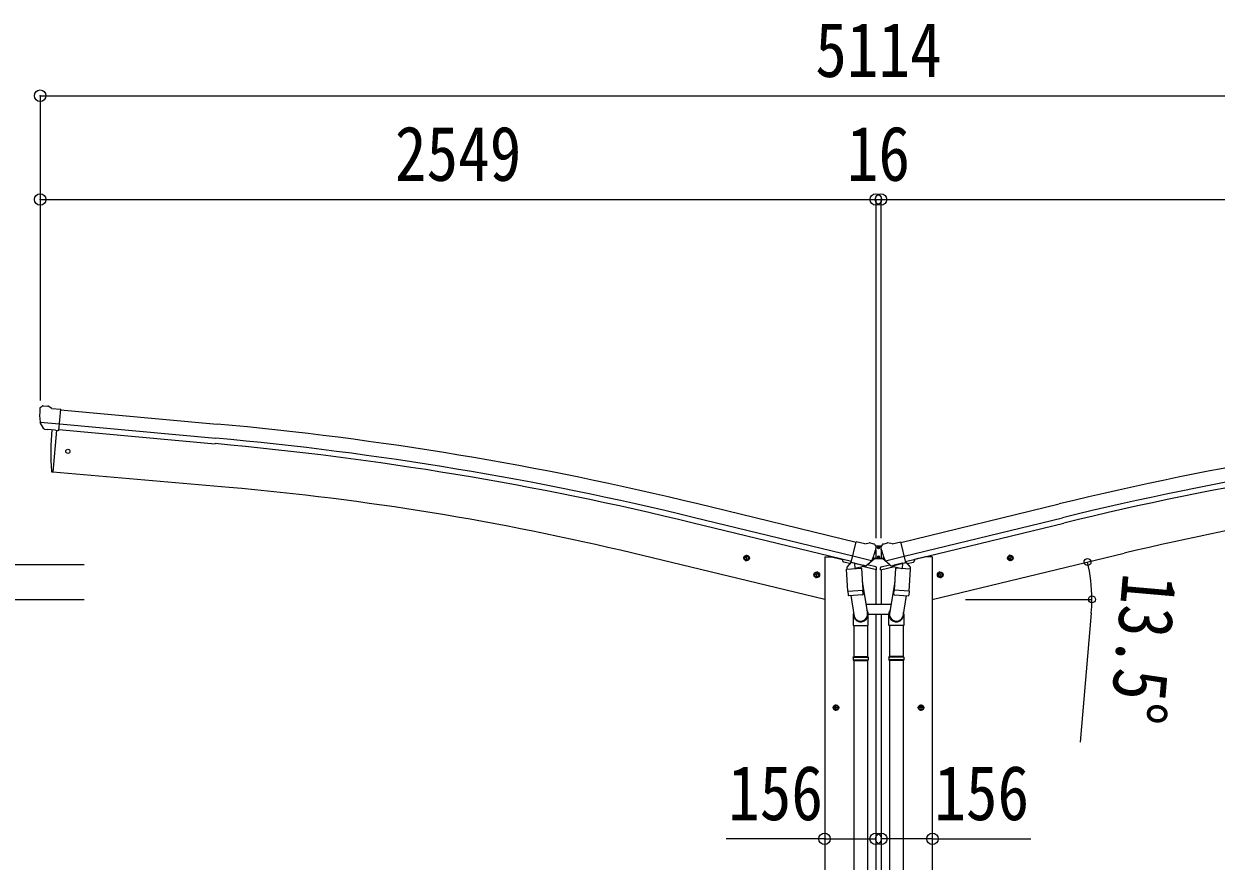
# Model space of a CAD drawing. Units: millimetres at full size. Extents: x -9783 to 33612, y -6828 to 13322.
# Drawn here: x -6951 to -3313, y -1742 to 810 of the extents above; entities that cross this region are included whole.
import ezdxf
from ezdxf.enums import TextEntityAlignment as Align

# ---------------------------------------------------------------- set-up
doc = ezdxf.new("R2010")
doc.units = ezdxf.units.MM
doc.header["$LTSCALE"] = 35
doc.header["$PDMODE"] = 32
doc.header["$PDSIZE"] = 35
for name, color, linetype, lineweight in [('0-1_本体', 4, 'Continuous', 9), ('0-2_部品', 7, 'Continuous', 9), ('0-7_合掌部品', 3, 'Continuous', 9), ('0-A_寸法', 6, 'Continuous', 9)]:
    doc.layers.add(name, color=color, linetype=linetype, lineweight=lineweight)
doc.styles.add('ＭＳ ゴシック', font='')
doc.styles.get('ＭＳ ゴシック').set_extended_font_data('MS Gothic')

msp = doc.modelspace()

# ---------------------------------------------------------------- linework, layer by layer
at = {"layer": '0-1_本体'}
for p, q in [((-6838.65, -366.46), (-6361.34, -409.73)), ((-6851.1, -428.44), (-6862.26, -556.05)), ((-6843.88, -426.23), (-6366.75, -469.49)), ((-6842.41, -409.45), (-6365.23, -452.72)), ((-6324.32, -603.11), (-6862.26, -556.05)), ((-4411.8, -770.67), (-4894.67, -653.19)), ((-4275.2, -770.67), (-3792.33, -653.19)), ((-4425.8, -829.01), (-4908.86, -711.49)), ((-4421.87, -812.64), (-4904.87, -695.12)), ((-4265.13, -812.64), (-3782.13, -695.12)), ((-4261.2, -829.01), (-3778.14, -711.49)), ((-4507.27, -944.26), (-5092.95, -803.65)), ((-4507.27, -814.26), (-4487.27, -814.26)), ((-4507.27, -814.26), (-4507.27, -3994.26)), ((-4487.27, -814.26), (-4453.77, -822.3)), ((-4199.73, -814.26), (-4233.23, -822.3)), ((-4179.73, -814.26), (-4199.73, -814.26)), ((-4179.73, -944.26), (-3594.05, -803.65)), ((-4179.73, -814.26), (-4179.73, -3994.26)), ((-4351.77, -853.97), (-4351.77, -959.38)), ((-4335.23, -853.97), (-4335.23, -959.38)), ((-4351.77, -989.38), (-4351.77, -3994.26)), ((-4335.23, -989.38), (-4335.23, -3994.26))]:
    msp.add_line(p, q, dxfattribs=at)
at = {"layer": '0-1_本体', "color": 6}
for p, q in [((-4508.01, -1674.44), (-4352.01, -1674.44)), ((-4178.99, -1674.44), (-4334.99, -1674.44))]:
    msp.add_line(p, q, dxfattribs=at)
at = {"layer": '0-1_本体'}
for centre, radius, start, end in [((-7266.04, -10399.66), 10030.81, 76.32536, 84.82535), ((-1420.96, -10399.66), 10030.81, 95.17465, 103.67464), ((-7266.04, -10399.66), 9970.81, 76.32536, 84.82535), ((-7266.04, -10399.66), 9987.65, 76.32536, 84.82535), ((-1420.96, -10399.66), 9987.65, 95.17465, 103.67464), ((-1420.96, -10399.66), 9970.81, 95.17465, 103.67464), ((-7057.94, -8988.43), 8417.35, 76.5, 84.99999), ((-1629.06, -8988.43), 8417.35, 95.00001, 103.5)]:
    msp.add_arc(centre, radius, start, end, dxfattribs=at)
at = {"layer": '0-2_部品'}
for p, q in [((-6901.86, -361.51), (-6901.97, -362.85)), ((-6900.79, -359.47), (-6895.31, -354.87)), ((-6891.66, -353.71), (-6877.99, -354.91)), ((-6865.04, -362.07), (-6876.76, -355.3)), ((-6865.04, -362.07), (-6838.47, -364.39)), ((-6844.13, -429.05), (-6838.47, -364.39)), ((-6901.33, -404.36), (-6842.42, -409.51)), ((-6890.08, -423.84), (-6901.02, -404.9)), ((-6887.69, -425.24), (-6879.99, -425.91)), ((-6851.1, -428.44), (-6862.26, -556.05)), ((-6854.09, -428.18), (-6844.13, -429.05)), ((-6862.26, -556.05), (-6864.32, -555.79)), ((-4385.39, -774.93), (-4411.33, -768.71)), ((-4385.39, -774.93), (-4372.13, -772.24)), ((-4357.65, -775.42), (-4370.84, -772.26)), ((-4354.56, -777.67), (-4350.7, -783.97)), ((-4350.34, -786.25), (-4350.61, -787.4)), ((-4336.66, -786.25), (-4336.39, -787.4)), ((-4332.44, -777.67), (-4336.3, -783.97)), ((-4329.35, -775.42), (-4316.16, -772.26)), ((-4301.6, -774.93), (-4314.86, -772.24)), ((-4301.6, -774.93), (-4275.67, -768.71)), ((-4736.01, -820.44), (-4755.45, -815.77)), ((-4753.03, -816.36), (-4747.86, -810.91)), ((-4750.9, -823.55), (-4753.03, -816.36)), ((-4748.06, -827.83), (-4743.4, -808.38)), ((-4747.86, -810.91), (-4740.56, -812.66)), ((-4740.56, -812.66), (-4738.43, -819.86)), ((-4453.77, -822.22), (-4453.77, -825.54)), ((-4431.04, -834.93), (-4449.93, -830.4)), ((-4427.05, -830.34), (-4440.36, -845.66)), ((-4426.11, -830.28), (-4427.05, -830.34)), ((-4423.02, -832.75), (-4424.55, -832.38)), ((-4386.32, -841.56), (-4423.02, -832.75)), ((-4364.39, -826.55), (-4421.9, -812.75)), ((-4417.07, -834.57), (-4416.05, -849.18)), ((-4381.24, -841.46), (-4364.87, -826.97)), ((-4322.61, -826.55), (-4265.1, -812.75)), ((-4305.76, -841.46), (-4322.13, -826.97)), ((-4300.68, -841.56), (-4263.98, -832.75)), ((-4269.93, -834.57), (-4270.95, -849.18)), ((-4263.98, -832.75), (-4262.45, -832.38)), ((-4260.89, -830.28), (-4259.95, -830.34)), ((-4259.95, -830.34), (-4246.63, -845.66)), ((-4255.96, -834.93), (-4237.07, -830.4)), ((-4233.23, -822.22), (-4233.23, -825.54)), ((-3950.99, -820.44), (-3931.55, -815.77)), ((-3946.44, -812.66), (-3948.57, -819.86)), ((-3939.14, -810.91), (-3946.44, -812.66)), ((-3938.94, -827.83), (-3943.6, -808.38)), ((-3933.97, -816.36), (-3939.14, -810.91)), ((-3936.1, -823.55), (-3933.97, -816.36)), ((-4522.08, -871.8), (-4541.53, -867.13)), ((-4539.11, -867.71), (-4533.94, -862.27)), ((-4536.97, -874.91), (-4539.11, -867.71)), ((-4534.14, -879.19), (-4529.47, -859.74)), ((-4533.94, -862.27), (-4526.64, -864.02)), ((-4526.64, -864.02), (-4524.51, -871.22)), ((-4441.47, -852.11), (-4395.78, -848.91)), ((-4436.79, -918.95), (-4441.47, -852.11)), ((-4440.36, -845.66), (-4439.92, -852)), ((-4388.86, -843.57), (-4414.68, -850)), ((-4397.55, -845.73), (-4397.33, -849.02)), ((-4395.78, -848.91), (-4391.11, -915.75)), ((-4349.21, -854.58), (-4391.92, -844.33)), ((-4383.95, -842.03), (-4391.47, -840.23)), ((-4388.16, -841.79), (-4388.11, -842.53)), ((-4384.79, -841.93), (-4386.32, -841.56)), ((-4351.51, -844.77), (-4377.45, -838.55)), ((-4349.21, -854.58), (-4349.21, -847.69)), ((-4337.79, -854.58), (-4295.08, -844.33)), ((-4337.79, -854.58), (-4337.79, -847.69)), ((-4335.49, -844.77), (-4309.55, -838.55)), ((-4303.05, -842.03), (-4295.53, -840.23)), ((-4302.21, -841.93), (-4300.68, -841.56)), ((-4298.84, -841.79), (-4298.89, -842.53)), ((-4298.14, -843.57), (-4272.32, -850)), ((-4291.22, -848.91), (-4295.89, -915.75)), ((-4245.53, -852.11), (-4291.22, -848.91)), ((-4289.44, -845.73), (-4289.67, -849.02)), ((-4250.21, -918.95), (-4245.53, -852.11)), ((-4246.63, -845.66), (-4247.08, -852)), ((-4164.91, -871.8), (-4145.47, -867.13)), ((-4160.36, -864.02), (-4162.49, -871.22)), ((-4153.06, -862.27), (-4160.36, -864.02)), ((-4152.86, -879.19), (-4157.53, -859.74)), ((-4147.89, -867.71), (-4153.06, -862.27)), ((-4150.02, -874.91), (-4147.89, -867.71)), ((-4392.84, -890.98), (-4376.92, -987.16)), ((-4294.16, -890.98), (-4310.07, -987.16)), ((-4436.79, -918.95), (-4391.11, -915.75)), ((-4436.78, -918.94), (-4435.89, -931.64)), ((-4392.09, -930.36), (-4433.79, -933.27)), ((-4428.36, -932.89), (-4417.63, -996.48)), ((-4390.25, -928.22), (-4391.12, -915.75)), ((-4390.64, -929.58), (-4390.64, -929.58)), ((-4296.75, -928.22), (-4295.88, -915.75)), ((-4296.36, -929.58), (-4296.36, -929.58)), ((-4250.21, -918.95), (-4295.89, -915.75)), ((-4294.91, -930.36), (-4253.21, -933.27)), ((-4258.64, -932.89), (-4269.37, -996.48)), ((-4250.22, -918.94), (-4251.11, -931.64)), ((-4420.77, -989.66), (-4420.77, -1024.32)), ((-4374.77, -1024.32), (-4374.77, -989.96)), ((-4312.23, -1024.32), (-4312.23, -989.96)), ((-4266.23, -989.66), (-4266.23, -1024.32)), ((-4420.77, -1024.32), (-4374.77, -1024.32)), ((-4418.77, -1024.32), (-4418.77, -1118.32)), ((-4376.77, -1024.32), (-4376.77, -1118.32)), ((-4266.23, -1024.32), (-4312.23, -1024.32)), ((-4310.23, -1024.32), (-4310.23, -1118.32)), ((-4268.23, -1024.32), (-4268.23, -1118.32)), ((-4420.77, -1120.32), (-4419.77, -1118.32)), ((-4420.77, -1120.32), (-4374.77, -1120.32)), ((-4420.77, -1120.32), (-4420.77, -1128.32)), ((-4419.77, -1118.32), (-4375.77, -1118.32)), ((-4374.77, -1120.32), (-4375.77, -1118.32)), ((-4312.23, -1120.32), (-4311.23, -1118.32)), ((-4266.23, -1120.32), (-4312.23, -1120.32)), ((-4267.23, -1118.32), (-4311.23, -1118.32)), ((-4266.23, -1120.32), (-4267.23, -1118.32)), ((-4266.23, -1120.32), (-4266.23, -1128.32)), ((-4420.77, -1128.32), (-4374.77, -1128.32)), ((-4420.77, -1128.32), (-4419.77, -1130.32)), ((-4419.77, -1130.32), (-4375.77, -1130.32)), ((-4418.77, -1130.32), (-4418.77, -2224.5)), ((-4376.77, -1130.32), (-4376.77, -2224.5)), ((-4266.23, -1128.32), (-4312.23, -1128.32)), ((-4267.23, -1130.32), (-4311.23, -1130.32)), ((-4310.23, -1130.32), (-4310.23, -2224.5)), ((-4268.23, -1130.32), (-4268.23, -2224.5)), ((-4266.23, -1128.32), (-4267.23, -1130.32)), ((-4479.77, -1270.63), (-4473.27, -1266.87)), ((-4473.27, -1284.38), (-4473.27, -1264.38)), ((-4473.27, -1266.87), (-4466.77, -1270.63)), ((-4466.77, -1270.63), (-4466.77, -1278.13)), ((-4213.73, -1266.87), (-4220.23, -1270.63)), ((-4220.23, -1270.63), (-4220.23, -1278.13)), ((-4213.73, -1284.38), (-4213.73, -1264.38)), ((-4207.23, -1270.63), (-4213.73, -1266.87)), ((-4483.27, -1274.38), (-4463.27, -1274.38)), ((-4466.77, -1278.13), (-4473.27, -1281.88)), ((-4203.73, -1274.38), (-4223.73, -1274.38)), ((-4220.23, -1278.13), (-4213.73, -1281.88))]:
    msp.add_line(p, q, dxfattribs=at)
for points in [[(-6901.41, -403.72), (-6901.12, -404.71), (-6901.02, -404.9)], [(-6854.09, -428.18), (-6854.36, -428.25), (-6879.73, -426.03), (-6879.99, -425.91)], [(-4416.75, -834.16), (-4426.48, -831.82), (-4411.33, -768.71)], [(-4270.25, -834.16), (-4260.52, -831.82), (-4275.67, -768.71)], [(-4738.43, -819.86), (-4743.6, -825.3), (-4750.9, -823.55)], [(-4416.75, -834.16), (-4416.52, -834.31), (-4391.75, -840.25), (-4391.47, -840.23)], [(-4364.12, -825.98), (-4364.71, -826.82), (-4364.87, -826.97)], [(-4322.88, -825.98), (-4322.29, -826.82), (-4322.13, -826.97)], [(-4270.25, -834.16), (-4270.48, -834.31), (-4295.25, -840.25), (-4295.53, -840.23)], [(-3948.57, -819.86), (-3943.4, -825.3), (-3936.1, -823.55)], [(-4524.51, -871.22), (-4529.68, -876.66), (-4536.97, -874.91)], [(-4162.49, -871.22), (-4157.32, -876.66), (-4150.02, -874.91)], [(-4374.77, -1120.32), (-4374.77, -1128.32), (-4375.77, -1130.32)], [(-4312.23, -1120.32), (-4312.23, -1128.32), (-4311.23, -1130.32)], [(-4473.27, -1281.88), (-4479.77, -1278.13), (-4479.77, -1270.63)], [(-4213.73, -1281.88), (-4207.23, -1278.13), (-4207.23, -1270.63)]]:
    msp.add_lwpolyline(points, dxfattribs=at)
for centre, radius in [((-6816.58, -492.79), 6.5), ((-4745.73, -818.11), 8.5), ((-4745.73, -818.11), 7.7), ((-4745.73, -818.11), 6.5), ((-3941.27, -818.11), 8.5), ((-3941.27, -818.11), 7.7), ((-3941.27, -818.11), 6.5), ((-4531.81, -869.47), 8.5), ((-4531.81, -869.47), 7.7), ((-4531.81, -869.47), 6.5), ((-4155.19, -869.47), 8.5), ((-4155.19, -869.47), 7.7), ((-4155.19, -869.47), 6.5), ((-4473.27, -1274.38), 8.5), ((-4473.27, -1274.38), 7.7), ((-4473.27, -1274.38), 6.5), ((-4213.73, -1274.38), 8.5), ((-4213.73, -1274.38), 7.7), ((-4213.73, -1274.38), 6.5)]:
    msp.add_circle(centre, radius, dxfattribs=at)
for centre, radius, start, end in [((-6700.35, -380.49), 202.4, 175, 186.5915), ((-6892.09, -358.7), 5, 85.00648, 129.99352), ((-6878.26, -357.9), 3, 60, 85), ((-5968.5, -500.23), 900, 175.35014, 183.36081), ((-6863.96, -552.82), 3, 183.36081, 263), ((-4371.54, -775.18), 3, 76.5, 101.5), ((-4547.42, -740.15), 202.4, 334.90875, 346.5), ((-4358.82, -780.28), 5, 31.5, 76.5), ((-4139.58, -740.15), 202.4, 193.5, 205.09125), ((-4328.18, -780.28), 5, 103.5, 148.5), ((-4315.46, -775.18), 3, 78.5, 103.5), ((-4448.77, -825.54), 5, 180, 256.5), ((-4424.44, -831.89), 0.5, 221.23754, 256.5), ((-4417.67, -834.65), 0.604, 7.79405, 79.40158), ((-4269.33, -834.65), 0.604, 100.59842, 172.20595), ((-4262.56, -831.89), 0.5, 283.5, 318.76246), ((-4238.23, -825.54), 5, 283.5, 0), ((-4415.03, -849.03), 1.03, 188.03431, 289.96103), ((-4389.1, -842.6), 1, 284, 4), ((-4387.66, -841.75), 0.5, 76.5, 184), ((-4384.67, -841.44), 0.5, 256.5, 291.76246), ((-4352.21, -847.69), 3, 0, 76.5), ((-4334.79, -847.69), 3, 103.5, 180), ((-4302.33, -841.44), 0.5, 248.23754, 283.5), ((-4299.34, -841.75), 0.5, 356, 103.5), ((-4297.9, -842.6), 1, 176, 256), ((-4271.97, -849.03), 1.03, 250.03897, 351.96569), ((-4433.93, -931.28), 2, 190.53157, 274), ((-4392.23, -928.36), 2, 274, 322.59038), ((-4392.19, -928.39), 1.95, 322.52234, 4.95983), ((-4294.81, -928.39), 1.95, 175.04017, 217.47766), ((-4294.77, -928.36), 2, 217.40962, 266), ((-4253.07, -931.28), 2, 266, 349.46843), ((-4404.77, -989.96), 30, 0, 2.54858), ((-4282.23, -989.96), 30, 177.45142, 180)]:
    msp.add_arc(centre, radius, start, end, dxfattribs=at)
for centre, major_axis, ratio, start_param, end_param in [((-6898.86, -361.76), (-2.71, -1.31), 0.997474, 4.9606201, 5.7465286), ((-6906.18, -357.46), (15.35, 3.44), 0.101033, 0.3078116, 0.3080427), ((-6887.48, -422.33), (-1.62, -2.54), 0.997631, 5.8041905, 6.6006116), ((-6887.36, -422.14), (3.5, 2.17), 0.650902, 4.0958226, 4.1686332), ((-6887.43, -422.25), (-1.62, -2.54), 0.997631, 0.3902369, 0.4789948), ((-4353.26, -785.53), (1.57, -2.57), 0.99628, 0.7835347, 1.5707963), ((-4333.74, -785.53), (-1.57, -2.57), 0.99628, 4.712389, 5.4996506), ((-4383.26, -839.11), (0.73, -2.92), 0.997631, 5.8041905, 5.8929484), ((-4383.29, -838.98), (-2.63, 3.16), 0.650902, 2.1145521, 2.1873627), ((-4383.23, -839.21), (0.73, -2.92), 0.997631, 5.965759, 6.7621801), ((-4303.77, -839.21), (-0.73, -2.92), 0.997631, 5.8041905, 6.6006116), ((-4303.71, -838.98), (2.63, 3.16), 0.650902, 4.0958226, 4.1686332), ((-4303.74, -839.11), (-0.73, -2.92), 0.997631, 0.3902369, 0.4789948), ((-4397.77, -989.66), (-23, 0), 0.996195, 6.0000678, 10.0103449), ((-4289.23, -989.66), (23, 0), 0.996195, 2.5560258, 6.5663028), ((-4397.77, -989.66), (-21, 0), 0.996195, 0.3319459, 3.3482706), ((-4289.23, -989.66), (21, 0), 0.996195, 2.9349147, 5.9512394)]:
    msp.add_ellipse(centre, major_axis=major_axis, ratio=ratio, start_param=start_param, end_param=end_param, dxfattribs=at)
at = {"layer": '0-7_合掌部品'}
for p, q in [((-4352, -792.96), (-4351.8, -791.2)), ((-4352, -792.96), (-4352, -816.46)), ((-4350.97, -783.91), (-4350.75, -781.96)), ((-4336.25, -781.96), (-4350.75, -781.96)), ((-4342.24, -786.68), (-4341.4, -786.68)), ((-4336.03, -783.91), (-4336.25, -781.96)), ((-4335, -792.96), (-4335.2, -791.2)), ((-4335, -792.96), (-4335, -816.46)), ((-4378.05, -839.08), (-4357, -820.46)), ((-4363.56, -824.26), (-4357.99, -819.33)), ((-4357, -818.96), (-4350.54, -818.96)), ((-4330, -820.46), (-4357, -820.46)), ((-4350.25, -819.46), (-4352, -816.46)), ((-4350.25, -819.46), (-4336.75, -819.46)), ((-4342.24, -815.38), (-4341.4, -815.38)), ((-4336.75, -819.46), (-4335, -816.46)), ((-4336.46, -818.96), (-4330, -818.96)), ((-4308.95, -839.08), (-4330, -820.46)), ((-4323.44, -824.26), (-4329.01, -819.33)), ((-4305.25, -959.38), (-4381.75, -959.38)), ((-4375.01, -989.38), (-4311.99, -989.38))]:
    msp.add_line(p, q, dxfattribs=at)
for points in [[(-4344.76, -785.84), (-4345.6, -785.84), (-4345.6, -786.68), (-4344.76, -786.68)], [(-4343.08, -785), (-4343.08, -784.16), (-4343.92, -784.16), (-4343.92, -785)], [(-4343.92, -787.52), (-4343.92, -788.36), (-4343.08, -788.36), (-4343.08, -787.52)], [(-4341.4, -786.68), (-4341.4, -785.84), (-4342.24, -785.84)], [(-4344.76, -814.54), (-4345.6, -814.54), (-4345.6, -815.38), (-4344.76, -815.38)], [(-4343.08, -813.7), (-4343.08, -812.86), (-4343.92, -812.86), (-4343.92, -813.7)], [(-4343.92, -816.22), (-4343.92, -817.06), (-4343.08, -817.06), (-4343.08, -816.22)], [(-4341.4, -815.38), (-4341.4, -814.54), (-4342.24, -814.54)]]:
    msp.add_lwpolyline(points, dxfattribs=at)
for centre in [(-4343.5, -786.26), (-4343.5, -814.96)]:
    msp.add_circle(centre, 3.5, dxfattribs=at)
for centre, radius, start, end in [((-4344.76, -785), 0.84, 270, 0), ((-4344.76, -787.52), 0.84, 0, 90), ((-4342.24, -785), 0.84, 180, 270), ((-4342.24, -787.52), 0.84, 90, 180), ((-4357, -820.46), 1.5, 90, 131.5), ((-4344.76, -813.7), 0.84, 270, 0), ((-4344.76, -816.22), 0.84, 0, 90), ((-4342.24, -813.7), 0.84, 180, 270), ((-4342.24, -816.22), 0.84, 90, 180), ((-4330, -820.46), 1.5, 48.5, 90), ((-4379.04, -837.96), 1.5, 263.94026, 311.5), ((-4307.96, -837.96), 1.5, 228.5, 276.05974)]:
    msp.add_arc(centre, radius, start, end, dxfattribs=at)
at = {"layer": '0-A_寸法'}
for p, q in [((-6900.9, 591.36), (-6900.9, 274.74)), ((-6900.9, 591.36), (-1786.9, 591.36)), ((-6900.9, 274.74), (-6900.9, -337.48)), ((-6900.9, 274.74), (-4351.9, 274.74)), ((-4351.9, 274.74), (-4351.9, 45.74)), ((-4351.9, 274.74), (-4335.9, 274.74)), ((-4351.9, 274.74), (-4351.9, -757.66)), ((-4335.9, 274.74), (-4335.9, 45.74)), ((-4335.9, 274.74), (-4335.9, 45.74)), ((-4335.9, 274.74), (-1786.9, 274.74)), ((-4335.9, 274.74), (-4335.9, -757.66)), ((-7711.48, -837.86), (-6766.4, -837.86)), ((-7163.51, -944.26), (-6766.4, -944.26)), ((-4078.27, -944.26), (-3691.42, -944.26)), ((-3694.27, -986.72), (-3728.63, -1379.22)), ((-4508.01, -1674.44), (-4808.01, -1674.44)), ((-4178.99, -1674.44), (-3878.99, -1674.44))]:
    msp.add_line(p, q, dxfattribs=at)
for centre in [(-3705.87, -830.61), (-3692.42, -944.26)]:
    msp.add_circle(centre, 10.62, dxfattribs=at)
for start, end in [(0, 13.5), (354.99678, 0)]:
    msp.add_arc((-4179.27, -944.26), 486.86, start, end, dxfattribs=at)
for p in [(-6900.9, 591.36), (-6900.9, 274.74), (-4351.9, 274.74), (-4335.9, 274.74), (-4508.01, -1674.44), (-4352.01, -1674.44), (-4334.99, -1674.44), (-4178.99, -1674.44)]:
    msp.add_point(p, dxfattribs=at)

# ---------------------------------------------------------------- texts
at = {"layer": '0-A_寸法', "color": 7, "style": 'ＭＳ ゴシック', "width": 0.85}
for s, p in [('5114', (-4536.4, 598.36)), ('2549', (-5818.9, 281.74)), ('16', (-4440.15, 281.74)), ('156', (-4802.38, -1667.44)), ('156', (-4173.37, -1667.44))]:
    msp.add_text(s, height=166.8, dxfattribs=at).set_placement(p, align=Align.BOTTOM_LEFT)
msp.add_text('13.5°', height=166.8, rotation=264.997, dxfattribs=at).set_placement((-3647.12, -856.59), align=Align.BOTTOM_LEFT)

doc.saveas('drawing.dxf')
